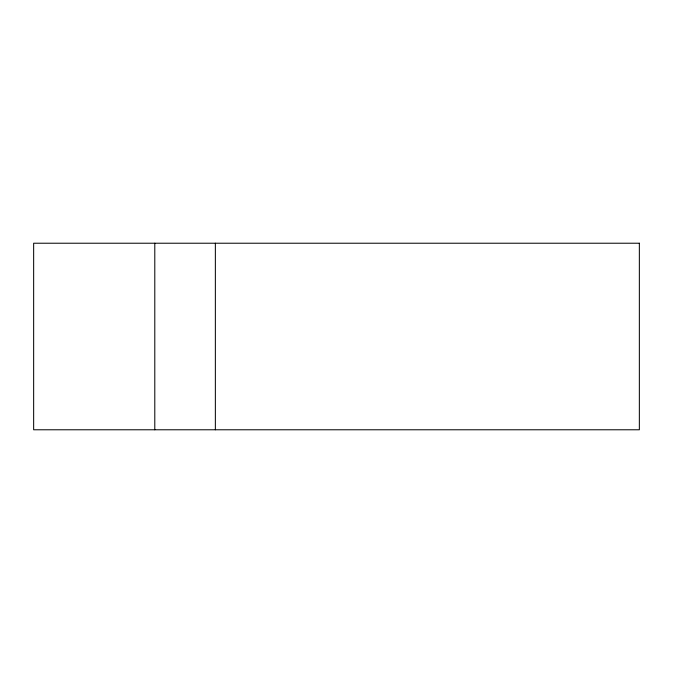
<?xml version="1.0" encoding="UTF-8"?>
<svg xmlns="http://www.w3.org/2000/svg" width="673" height="673" viewBox="0 0 673 673"><rect width="100%" height="100%" fill="white"/><g stroke="black" fill="none" stroke-linecap="round" stroke-linejoin="round"><path stroke-width="1.01" d="M215.36 243.222L215.36 429.778M154.79 243.222L154.79 429.778M639.35 243.222L33.65 243.222L33.65 429.778L639.35 429.778L639.35 243.222"/></g></svg>
